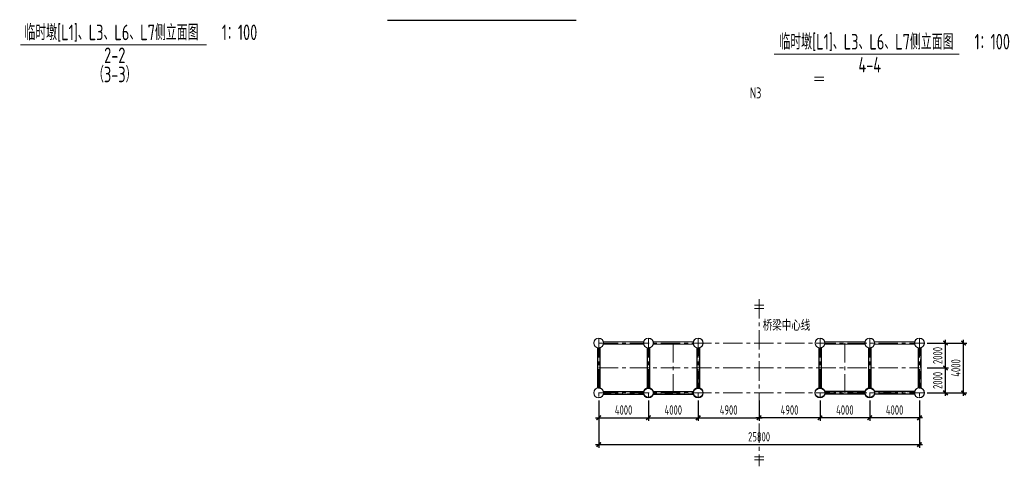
# Model space of a CAD drawing. Extents: x -2876908 to 633791, y -1383861 to 872234.
# Drawn here: x -1596669 to -1437501, y -633728 to -562013 of the extents above; entities that cross this region are included whole.
import ezdxf
from ezdxf.enums import TextEntityAlignment as Align

# ---------------------------------------------------------------- set-up
doc = ezdxf.new("R2010")
doc.units = 0
doc.header["$LTSCALE"] = 5
doc.header["$MEASUREMENT"] = 0
doc.linetypes.add('CENTER', pattern=[2, 1.25, -0.25, 0.25, -0.25])
doc.linetypes.add('DASHED', pattern=[0.75, 0.5, -0.25])
doc.layers.get('0').update_dxf_attribs({"linetype": 'CONTINUOUS', "lineweight": 25})
doc.layers.get('DEFPOINTS').update_dxf_attribs({"color": 35, "linetype": 'CONTINUOUS', "lineweight": 13})
for name, color, linetype, lineweight in [('3中心线', 6, 'CENTER', 18), ('4虚线', 2, 'DASHED', 18), ('5标注', 3, 'CONTINUOUS', 15), ('6文本', 7, 'CONTINUOUS', 15), ('8轮廓线', 4, 'CONTINUOUS', 15), ('DIM', 3, 'CONTINUOUS', 0), ('THIN', 7, 'CONTINUOUS', 0)]:
    doc.layers.add(name, color=color, linetype=linetype, lineweight=lineweight)
doc.layers.add('M_Dim', color=3, linetype='CONTINUOUS')
doc.layers.add('M_Prof', color=2, linetype='CONTINUOUS')
doc.styles.add('TSSD_Dimension', font='tssdeng.shx', dxfattribs={"width": 0.7, "bigfont": 'hztxt.shx'})
doc.styles.add('TSSD_NORM', font='tssdeng.shx', dxfattribs={"width": 0.7, "bigfont": 'hztxt.shx'})
doc.dimstyles.new('TSSD_100_100', dxfattribs={"dimtxt": 300, "dimasz": 100, "dimexe": 100, "dimexo": 250, "dimgap": 100, "dimtad": 1, "dimdec": 0, "dimzin": 0, "dimdsep": 46, "dimtxsty": 'TSSD_Dimension', "dimblk": 'ARCHTICK', "dimblk1": 'ARCHTICK', "dimblk2": 'ARCHTICK', "dimcen": 0, "dimdle": 100, "dimclrt": 7, "dimadec": 0, "dimazin": 0, "dimtfac": 1, "dimtdec": 0, "dimtix": 1, "dimtmove": 2, "dimatfit": 3, "dimfxl": 1, "dimtolj": 1, "dimtzin": 0, "dimarcsym": 0})

# ---------------------------------------------------------------- blocks, each defined once
blk = doc.blocks.new('_ArchTick')
at = {"color": 0, "linetype": 'ByBlock', "const_width": 0.5}
blk.add_lwpolyline([(-0.71, -0.71), (0.71, 0.71)], dxfattribs=at)
blk = doc.blocks.new('*D2424')
at = {"layer": 'DEFPOINTS', "color": 0, "transparency": 16777216}
for p in [(-1503539, -621945), (-1451939, -621945), (-1451939, -630259)]:
    blk.add_point(p, dxfattribs=at)
at = {"layer": 'DIM', "color": 0, "lineweight": -2, "transparency": 16777216}
for p, q in [((-1503539, -623195), (-1503539, -630759)), ((-1451939, -623195), (-1451939, -630759)), ((-1504039, -630259), (-1451439, -630259))]:
    blk.add_line(p, q, dxfattribs=at)
at = {"layer": 'DIM', "color": 0, "lineweight": -2, "transparency": 16777216, "xscale": 500, "yscale": 500, "zscale": 500, "rotation": 180}
blk.add_blockref('_ArchTick', (-1503539, -630259), dxfattribs=at)
at = {"layer": 'DIM', "color": 0, "lineweight": -2, "transparency": 16777216, "xscale": 500, "yscale": 500, "zscale": 500}
blk.add_blockref('_ArchTick', (-1451939, -630259), dxfattribs=at)
at = {"layer": 'DIM', "color": 7, "transparency": 16777216, "insert": (-1477739, -629009), "char_height": 1500, "attachment_point": 5, "style": 'TSSD_Dimension'}
blk.add_mtext('\\A1;25800', dxfattribs=at)
blk = doc.blocks.new('*D2425')
at = {"layer": 'DEFPOINTS', "color": 0, "transparency": 16777216}
for p in [(-1503539, -621945), (-1495539, -621945), (-1495539, -625952)]:
    blk.add_point(p, dxfattribs=at)
at = {"layer": 'DIM', "color": 0, "lineweight": -2, "transparency": 16777216}
for p, q in [((-1503539, -623195), (-1503539, -626452)), ((-1495539, -623195), (-1495539, -626452)), ((-1504039, -625952), (-1495039, -625952))]:
    blk.add_line(p, q, dxfattribs=at)
at = {"layer": 'DIM', "color": 0, "lineweight": -2, "transparency": 16777216, "xscale": 500, "yscale": 500, "zscale": 500, "rotation": 180}
blk.add_blockref('_ArchTick', (-1503539, -625952), dxfattribs=at)
at = {"layer": 'DIM', "color": 0, "lineweight": -2, "transparency": 16777216, "xscale": 500, "yscale": 500, "zscale": 500}
blk.add_blockref('_ArchTick', (-1495539, -625952), dxfattribs=at)
at = {"layer": 'DIM', "color": 7, "transparency": 16777216, "insert": (-1499539, -624702), "char_height": 1500, "attachment_point": 5, "style": 'TSSD_Dimension'}
blk.add_mtext('\\A1;4000', dxfattribs=at)
blk = doc.blocks.new('*D2426')
at = {"layer": 'DEFPOINTS', "color": 0, "transparency": 16777216}
for p in [(-1477739, -621945), (-1467939, -621945), (-1477739, -625952)]:
    blk.add_point(p, dxfattribs=at)
at = {"layer": 'DIM', "color": 0, "lineweight": -2, "transparency": 16777216}
for p, q in [((-1477739, -623195), (-1477739, -626452)), ((-1467939, -623195), (-1467939, -626452)), ((-1467439, -625952), (-1478239, -625952))]:
    blk.add_line(p, q, dxfattribs=at)
at = {"layer": 'DIM', "color": 0, "lineweight": -2, "transparency": 16777216, "xscale": 500, "yscale": 500, "zscale": 500, "rotation": 180}
blk.add_blockref('_ArchTick', (-1477739, -625952), dxfattribs=at)
at = {"layer": 'DIM', "color": 0, "lineweight": -2, "transparency": 16777216, "xscale": 500, "yscale": 500, "zscale": 500}
blk.add_blockref('_ArchTick', (-1467939, -625952), dxfattribs=at)
at = {"layer": 'DIM', "color": 7, "transparency": 16777216, "insert": (-1472839, -624702), "char_height": 1500, "attachment_point": 5, "style": 'TSSD_Dimension'}
blk.add_mtext('\\A1;4900', dxfattribs=at)
blk = doc.blocks.new('*D2427')
at = {"layer": 'DEFPOINTS', "color": 0, "transparency": 16777216}
for p in [(-1459939, -621945), (-1451939, -621945), (-1459939, -625952)]:
    blk.add_point(p, dxfattribs=at)
at = {"layer": 'DIM', "color": 0, "lineweight": -2, "transparency": 16777216}
for p, q in [((-1459939, -623195), (-1459939, -626452)), ((-1451939, -623195), (-1451939, -626452)), ((-1451439, -625952), (-1460439, -625952))]:
    blk.add_line(p, q, dxfattribs=at)
at = {"layer": 'DIM', "color": 0, "lineweight": -2, "transparency": 16777216, "xscale": 500, "yscale": 500, "zscale": 500, "rotation": 180}
blk.add_blockref('_ArchTick', (-1459939, -625952), dxfattribs=at)
at = {"layer": 'DIM', "color": 0, "lineweight": -2, "transparency": 16777216, "xscale": 500, "yscale": 500, "zscale": 500}
blk.add_blockref('_ArchTick', (-1451939, -625952), dxfattribs=at)
at = {"layer": 'DIM', "color": 7, "transparency": 16777216, "insert": (-1455939, -624702), "char_height": 1500, "attachment_point": 5, "style": 'TSSD_Dimension'}
blk.add_mtext('\\A1;4000', dxfattribs=at)
blk = doc.blocks.new('*D2428')
at = {"layer": 'DEFPOINTS', "color": 0, "transparency": 16777216}
for p in [(-1467939, -621945), (-1459939, -621945), (-1467939, -625952)]:
    blk.add_point(p, dxfattribs=at)
at = {"layer": 'DIM', "color": 0, "lineweight": -2, "transparency": 16777216}
for p, q in [((-1467939, -623195), (-1467939, -626452)), ((-1459939, -623195), (-1459939, -626452)), ((-1459439, -625952), (-1468439, -625952))]:
    blk.add_line(p, q, dxfattribs=at)
at = {"layer": 'DIM', "color": 0, "lineweight": -2, "transparency": 16777216, "xscale": 500, "yscale": 500, "zscale": 500, "rotation": 180}
blk.add_blockref('_ArchTick', (-1467939, -625952), dxfattribs=at)
at = {"layer": 'DIM', "color": 0, "lineweight": -2, "transparency": 16777216, "xscale": 500, "yscale": 500, "zscale": 500}
blk.add_blockref('_ArchTick', (-1459939, -625952), dxfattribs=at)
at = {"layer": 'DIM', "color": 7, "transparency": 16777216, "insert": (-1463939, -624702), "char_height": 1500, "attachment_point": 5, "style": 'TSSD_Dimension'}
blk.add_mtext('\\A1;4000', dxfattribs=at)
blk = doc.blocks.new('*D2429')
at = {"layer": 'DEFPOINTS', "color": 0, "transparency": 16777216}
for p in [(-1495539, -621945), (-1487539, -621945), (-1487539, -625952)]:
    blk.add_point(p, dxfattribs=at)
at = {"layer": 'DIM', "color": 0, "lineweight": -2, "transparency": 16777216}
for p, q in [((-1495539, -623195), (-1495539, -626452)), ((-1487539, -623195), (-1487539, -626452)), ((-1496039, -625952), (-1487039, -625952))]:
    blk.add_line(p, q, dxfattribs=at)
at = {"layer": 'DIM', "color": 0, "lineweight": -2, "transparency": 16777216, "xscale": 500, "yscale": 500, "zscale": 500, "rotation": 180}
blk.add_blockref('_ArchTick', (-1495539, -625952), dxfattribs=at)
at = {"layer": 'DIM', "color": 0, "lineweight": -2, "transparency": 16777216, "xscale": 500, "yscale": 500, "zscale": 500}
blk.add_blockref('_ArchTick', (-1487539, -625952), dxfattribs=at)
at = {"layer": 'DIM', "color": 7, "transparency": 16777216, "insert": (-1491539, -624702), "char_height": 1500, "attachment_point": 5, "style": 'TSSD_Dimension'}
blk.add_mtext('\\A1;4000', dxfattribs=at)
blk = doc.blocks.new('*D2430')
at = {"layer": 'DEFPOINTS', "color": 0, "transparency": 16777216}
for p in [(-1487539, -621945), (-1477739, -621945), (-1477739, -625952)]:
    blk.add_point(p, dxfattribs=at)
at = {"layer": 'DIM', "color": 0, "lineweight": -2, "transparency": 16777216}
for p, q in [((-1487539, -623195), (-1487539, -626452)), ((-1477739, -623195), (-1477739, -626452)), ((-1488039, -625952), (-1477239, -625952))]:
    blk.add_line(p, q, dxfattribs=at)
at = {"layer": 'DIM', "color": 0, "lineweight": -2, "transparency": 16777216, "xscale": 500, "yscale": 500, "zscale": 500, "rotation": 180}
blk.add_blockref('_ArchTick', (-1487539, -625952), dxfattribs=at)
at = {"layer": 'DIM', "color": 0, "lineweight": -2, "transparency": 16777216, "xscale": 500, "yscale": 500, "zscale": 500}
blk.add_blockref('_ArchTick', (-1477739, -625952), dxfattribs=at)
at = {"layer": 'DIM', "color": 7, "transparency": 16777216, "insert": (-1482639, -624702), "char_height": 1500, "attachment_point": 5, "style": 'TSSD_Dimension'}
blk.add_mtext('\\A1;4900', dxfattribs=at)
blk = doc.blocks.new('*D2431')
at = {"layer": 'DEFPOINTS', "color": 0, "transparency": 16777216}
for p in [(-1451939, -617945), (-1447752, -617945), (-1451939, -621945)]:
    blk.add_point(p, dxfattribs=at)
at = {"layer": 'DIM', "color": 0, "lineweight": -2, "transparency": 16777216}
for p, q in [((-1447752, -622445), (-1447752, -617445)), ((-1450689, -617945), (-1447252, -617945)), ((-1450689, -621945), (-1447252, -621945))]:
    blk.add_line(p, q, dxfattribs=at)
at = {"layer": 'DIM', "color": 0, "lineweight": -2, "transparency": 16777216, "xscale": 500, "yscale": 500, "zscale": 500}
for p, rotation in [((-1447752, -617945), 90), ((-1447752, -621945), 270)]:
    blk.add_blockref('_ArchTick', p, dxfattribs=dict(at, rotation=rotation))
at = {"layer": 'DIM', "color": 7, "transparency": 16777216, "insert": (-1449002, -619945), "char_height": 1500, "attachment_point": 5, "rotation": 90, "style": 'TSSD_Dimension'}
blk.add_mtext('\\A1;2000', dxfattribs=at)
blk = doc.blocks.new('*D2432')
at = {"layer": 'DEFPOINTS', "color": 0, "transparency": 16777216}
for p in [(-1451939, -613945), (-1447752, -613945), (-1451939, -617945)]:
    blk.add_point(p, dxfattribs=at)
at = {"layer": 'DIM', "color": 0, "lineweight": -2, "transparency": 16777216}
for p, q in [((-1450689, -613945), (-1447252, -613945)), ((-1447752, -618445), (-1447752, -613445)), ((-1450689, -617945), (-1447252, -617945))]:
    blk.add_line(p, q, dxfattribs=at)
at = {"layer": 'DIM', "color": 0, "lineweight": -2, "transparency": 16777216, "xscale": 500, "yscale": 500, "zscale": 500}
for p, rotation in [((-1447752, -613945), 90), ((-1447752, -617945), 270)]:
    blk.add_blockref('_ArchTick', p, dxfattribs=dict(at, rotation=rotation))
at = {"layer": 'DIM', "color": 7, "transparency": 16777216, "insert": (-1449002, -615945), "char_height": 1500, "attachment_point": 5, "rotation": 90, "style": 'TSSD_Dimension'}
blk.add_mtext('\\A1;2000', dxfattribs=at)
blk = doc.blocks.new('*D2433')
at = {"layer": 'DEFPOINTS', "color": 0, "transparency": 16777216}
for p in [(-1450689, -613945), (-1444840, -613945), (-1450689, -621945)]:
    blk.add_point(p, dxfattribs=at)
at = {"layer": 'DIM', "color": 0, "lineweight": -2, "transparency": 16777216}
for p, q in [((-1449439, -613945), (-1444340, -613945)), ((-1444840, -622445), (-1444840, -613445)), ((-1449439, -621945), (-1444340, -621945))]:
    blk.add_line(p, q, dxfattribs=at)
at = {"layer": 'DIM', "color": 0, "lineweight": -2, "transparency": 16777216, "xscale": 500, "yscale": 500, "zscale": 500}
for p, rotation in [((-1444840, -613945), 90), ((-1444840, -621945), 270)]:
    blk.add_blockref('_ArchTick', p, dxfattribs=dict(at, rotation=rotation))
at = {"layer": 'DIM', "color": 7, "transparency": 16777216, "insert": (-1446090, -617945), "char_height": 1500, "attachment_point": 5, "rotation": 90, "style": 'TSSD_Dimension'}
blk.add_mtext('\\A1;4000', dxfattribs=at)

msp = doc.modelspace()

# ---------------------------------------------------------------- linework, layer by layer
at = {"layer": '3中心线', "ltscale": 500}
for p, q in [((-1477739.13, -606875.371), (-1477739.13, -633727.704)), ((-1503539.124, -613144.866), (-1503539.124, -622744.866)), ((-1503539.124, -613944.866), (-1451139.137, -613944.866)), ((-1495539.124, -613144.866), (-1495539.124, -622744.866)), ((-1491539.124, -613944.866), (-1491539.124, -621944.866)), ((-1487539.124, -613144.866), (-1487539.124, -622744.866)), ((-1467939.137, -613144.866), (-1467939.137, -622744.866)), ((-1463939.137, -613944.866), (-1463939.137, -621944.866)), ((-1459939.137, -613144.866), (-1459939.137, -622744.866)), ((-1451939.137, -613144.866), (-1451939.137, -622744.866)), ((-1503539.124, -617944.866), (-1451939.137, -617944.866)), ((-1503539.124, -621944.866), (-1451139.137, -621944.866))]:
    msp.add_line(p, q, dxfattribs=at)
at = {"layer": '4虚线', "ltscale": 500}
for p, q in [((-1502760.102, -613762.866), (-1496318.146, -613762.866)), ((-1502760.102, -614126.866), (-1496318.146, -614126.866)), ((-1494760.102, -613762.866), (-1488318.146, -613762.866)), ((-1494760.102, -614126.866), (-1488318.146, -614126.866)), ((-1460718.159, -613762.866), (-1467160.114, -613762.866)), ((-1460718.159, -614126.866), (-1467160.114, -614126.866)), ((-1452718.159, -613762.866), (-1459160.114, -613762.866)), ((-1452718.159, -614126.866), (-1459160.114, -614126.866)), ((-1503721.124, -614723.889), (-1503721.124, -621165.844)), ((-1503357.124, -614723.889), (-1503357.124, -621165.844)), ((-1495721.124, -614723.889), (-1495721.124, -621165.844)), ((-1495357.124, -614723.889), (-1495357.124, -621165.844)), ((-1487721.124, -614723.889), (-1487721.124, -621165.844)), ((-1487357.124, -614723.889), (-1487357.124, -621165.844)), ((-1468121.137, -614723.889), (-1468121.137, -621165.844)), ((-1467757.137, -614723.889), (-1467757.137, -621165.844)), ((-1460121.137, -614723.889), (-1460121.137, -621165.844)), ((-1459757.137, -614723.889), (-1459757.137, -621165.844)), ((-1452121.137, -614723.889), (-1452121.137, -621165.844)), ((-1451757.137, -614723.889), (-1451757.137, -621165.844)), ((-1502760.102, -621762.866), (-1496318.146, -621762.866)), ((-1502760.102, -622126.866), (-1496318.146, -622126.866)), ((-1494760.102, -621762.866), (-1488318.146, -621762.866)), ((-1494760.102, -622126.866), (-1488318.146, -622126.866)), ((-1460718.159, -621762.866), (-1467160.114, -621762.866)), ((-1460718.159, -622126.866), (-1467160.114, -622126.866)), ((-1452718.159, -621762.866), (-1459160.114, -621762.866)), ((-1452718.159, -622126.866), (-1459160.114, -622126.866))]:
    msp.add_line(p, q, dxfattribs=at)
for centre in [(-1503539.124, -613944.866), (-1495539.124, -613944.866), (-1487539.124, -613944.866), (-1467939.137, -613944.866), (-1459939.137, -613944.866), (-1451939.137, -613944.866), (-1503539.124, -621944.866), (-1451939.137, -621944.866)]:
    msp.add_circle(centre, 768, dxfattribs=at)
at = {"layer": '8轮廓线'}
for p, q in [((-1502763.003, -613750.866), (-1496315.245, -613750.866)), ((-1502763.003, -614138.866), (-1496315.245, -614138.866)), ((-1494763.003, -613750.866), (-1488315.245, -613750.866)), ((-1494763.003, -614138.866), (-1488315.245, -614138.866)), ((-1460715.258, -613750.866), (-1467163.015, -613750.866)), ((-1460715.258, -614138.866), (-1467163.015, -614138.866)), ((-1452715.258, -613750.866), (-1459163.015, -613750.866)), ((-1452715.258, -614138.866), (-1459163.015, -614138.866))]:
    msp.add_line(p, q, dxfattribs=at)
for centre in [(-1503539.124, -613944.866), (-1495539.124, -613944.866), (-1487539.124, -613944.866), (-1467939.137, -613944.866), (-1459939.137, -613944.866), (-1451939.137, -613944.866), (-1503539.124, -621944.866), (-1495539.124, -621944.866), (-1487539.124, -621944.866), (-1467939.137, -621944.866), (-1459939.137, -621944.866), (-1451939.137, -621944.866)]:
    msp.add_circle(centre, 800, dxfattribs=at)
at = {"layer": 'M_Dim'}
for points in [[(-1537567.641, -562113.346, 200, 200, 0), (-1507135.636, -562113.346, 200, 200, 0)], [(-1596568.851, -566027.658, 200, 200, 0), (-1566604.287, -566027.658, 200, 200, 0)], [(-1475365.045, -567527.658, 200, 200, 0), (-1445519.48, -567527.658, 200, 200, 0)]]:
    msp.add_lwpolyline(points, format="xyseb", dxfattribs=at)
at = {"layer": 'M_Prof'}
for p, q in [((-1503733.124, -614720.987), (-1503733.124, -621168.745)), ((-1503345.124, -614720.987), (-1503345.124, -621168.745)), ((-1495733.124, -614720.987), (-1495733.124, -621168.745)), ((-1495345.124, -614720.987), (-1495345.124, -621168.745)), ((-1487733.124, -614720.987), (-1487733.124, -621168.745)), ((-1487345.124, -614720.987), (-1487345.124, -621168.745)), ((-1468133.137, -614720.987), (-1468133.137, -621168.745)), ((-1467745.137, -614720.987), (-1467745.137, -621168.745)), ((-1460133.137, -614720.987), (-1460133.137, -621168.745)), ((-1459745.137, -614720.987), (-1459745.137, -621168.745)), ((-1452133.137, -614720.987), (-1452133.137, -621168.745)), ((-1451745.137, -614720.987), (-1451745.137, -621168.745)), ((-1502763.003, -621750.866), (-1496315.245, -621750.866)), ((-1502763.003, -622138.866), (-1496315.245, -622138.866)), ((-1494763.003, -621750.866), (-1488315.245, -621750.866)), ((-1494763.003, -622138.866), (-1488315.245, -622138.866)), ((-1460715.258, -621750.866), (-1467163.015, -621750.866)), ((-1460715.258, -622138.866), (-1467163.015, -622138.866)), ((-1452715.258, -621750.866), (-1459163.015, -621750.866)), ((-1452715.258, -622138.866), (-1459163.015, -622138.866))]:
    msp.add_line(p, q, dxfattribs=at)
for centre in [(-1495539.124, -621944.866), (-1487539.124, -621944.866), (-1467939.137, -621944.866), (-1459939.137, -621944.866)]:
    msp.add_circle(centre, 768, dxfattribs=at)
at = {"layer": 'THIN'}
for p, q in [((-1467335.466, -571236.864), (-1468835.466, -571236.864)), ((-1467335.466, -571736.864), (-1468835.466, -571736.864)), ((-1476989.13, -607875.371), (-1478489.13, -607875.371)), ((-1476989.13, -608375.371), (-1478489.13, -608375.371)), ((-1476989.13, -632227.704), (-1478489.13, -632227.704)), ((-1476989.13, -632727.704), (-1478489.13, -632727.704))]:
    msp.add_line(p, q, dxfattribs=at)

# ---------------------------------------------------------------- texts
at = {"layer": '5标注', "color": 7, "char_height": 1750, "attachment_point": 7, "style": 'TSSD_NORM'}
for s, insert in [('N3', (-1479207.338, -574632.385)), ('桥梁中心线', (-1477149.239, -611990.815))]:
    msp.add_mtext(s, dxfattribs=dict(at, insert=insert))
at = {"layer": '6文本', "style": 'TSSD_NORM', "width": 0.7}
for s, p in [('临时墩[L1]、L3、L6、L7侧立面图 ', (-1581388.572, -564024.452)), ('1：100', (-1561320.929, -564024.452)), ('临时墩[L1]、L3、L6、L7侧立面图 ', (-1459933.212, -565524.452)), ('1：100', (-1440236.122, -565524.452)), ('2-2', (-1581388.572, -567713.734)), ('4-4', (-1459933.212, -569213.734)), ('（3-3）', (-1581388.572, -570665.015))]:
    msp.add_text(s, height=2500, dxfattribs=at).set_placement(p, align=Align.MIDDLE)

# ---------------------------------------------------------------- dimensions: what is measured, and where the dimension line sits
at = {"layer": 'DIM'}
for base, p1, p2, angle, picture, middle in [((-1447752.263, -613944.866), (-1451939.137, -617944.866), (-1451939.137, -613944.866), 90, '*D2432', (-1449002.263, -615944.866)), ((-1444840.484, -613944.866), (-1450689.137, -621944.866), (-1450689.137, -613944.866), 90, '*D2433', (-1446090.484, -617944.866)), ((-1447752.263, -617944.866), (-1451939.137, -621944.866), (-1451939.137, -617944.866), 90, '*D2431', (-1449002.263, -619944.866)), ((-1477739.13, -625952.381), (-1467939.137, -621944.866), (-1477739.13, -621944.866), 180, '*D2426', (-1472839.133, -624702.381)), ((-1467939.137, -625952.381), (-1459939.137, -621944.866), (-1467939.137, -621944.866), 180, '*D2428', (-1463939.137, -624702.381)), ((-1459939.137, -625952.381), (-1451939.137, -621944.866), (-1459939.137, -621944.866), 180, '*D2427', (-1455939.137, -624702.381))]:
    dim = msp.add_linear_dim(base=base, p1=p1, p2=p2, angle=angle, dimstyle='TSSD_100_100', override={"dimtxt": 1500, "dimasz": 500, "dimexe": 500, "dimexo": 1250, "dimgap": 500, "dimlfac": 0.5, "dimdle": 500}, dxfattribs=at)
    dim.commit()
    dim.dimension.update_dxf_attribs({"geometry": picture, "text_midpoint": middle})
for base, p1, p2, picture, middle in [((-1451939.137, -630258.732), (-1503539.124, -621944.866), (-1451939.137, -621944.866), '*D2424', (-1477739.13, -629008.732)), ((-1495539.124, -625952.381), (-1503539.124, -621944.866), (-1495539.124, -621944.866), '*D2425', (-1499539.124, -624702.381)), ((-1487539.124, -625952.381), (-1495539.124, -621944.866), (-1487539.124, -621944.866), '*D2429', (-1491539.124, -624702.381)), ((-1477739.13, -625952.381), (-1487539.124, -621944.866), (-1477739.13, -621944.866), '*D2430', (-1482639.127, -624702.381))]:
    dim = msp.add_linear_dim(base=base, p1=p1, p2=p2, dimstyle='TSSD_100_100', override={"dimtxt": 1500, "dimasz": 500, "dimexe": 500, "dimexo": 1250, "dimgap": 500, "dimlfac": 0.5, "dimdle": 500}, dxfattribs=at)
    dim.commit()
    dim.dimension.update_dxf_attribs({"geometry": picture, "text_midpoint": middle})

doc.saveas('drawing.dxf')
